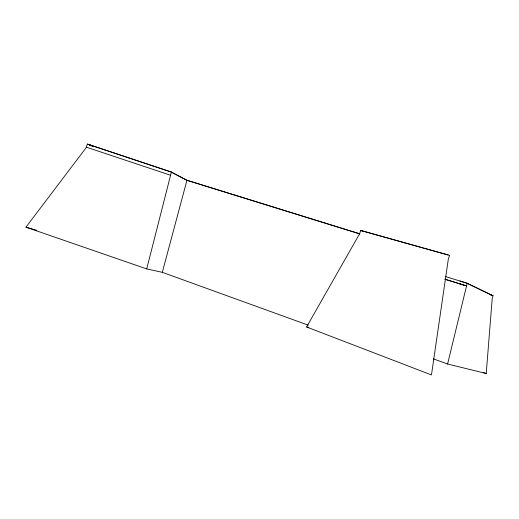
<?xml version="1.0" encoding="UTF-8"?>
<svg xmlns="http://www.w3.org/2000/svg" width="519" height="519" viewBox="0 0 519 519"><rect width="100%" height="100%" fill="white"/><g stroke="black" fill="none" stroke-linecap="round" stroke-linejoin="round"><path stroke-width="0.78" d="M433.3 358.817L447.599 364.007L486.232 373.505L492.233 298.166L493.05 295.739L467.197 283.238L459.899 280.987M447.599 364.007L467.197 283.238M146.708 268.92L171.4 172.029L87.419 144.061L86.076 147.772L25.95 227.179L146.708 268.92L162.324 272.332L308.299 325.179M162.324 272.332L186.957 180.242L171.4 172.029M359.55 233.868L360.724 230.41L449.603 255.329L448.338 259.059L431.471 374.939L306.593 326.983L359.55 233.868L359.881 233.972M306.593 326.983L308.902 327.457M362.074 230.903L448.189 255.05M25.95 227.179L36.849 230.306M186.957 180.242L359.55 233.745M445.237 276.465L466.698 283.14L491.83 295.279M445.172 279.293L466.315 285.859L459.023 283.588M359.42 233.79L186.496 180.184L170.842 171.925L89.43 144.814L93.874 146.702M444.757 279.164L466.315 285.859M170.323 175.175L86.342 147.175M490.001 294.714L493.05 295.739M483.17 372.454L486.232 373.505M87.419 144.061L92.583 146.254M360.724 230.41L362.087 231.182"/></g></svg>
